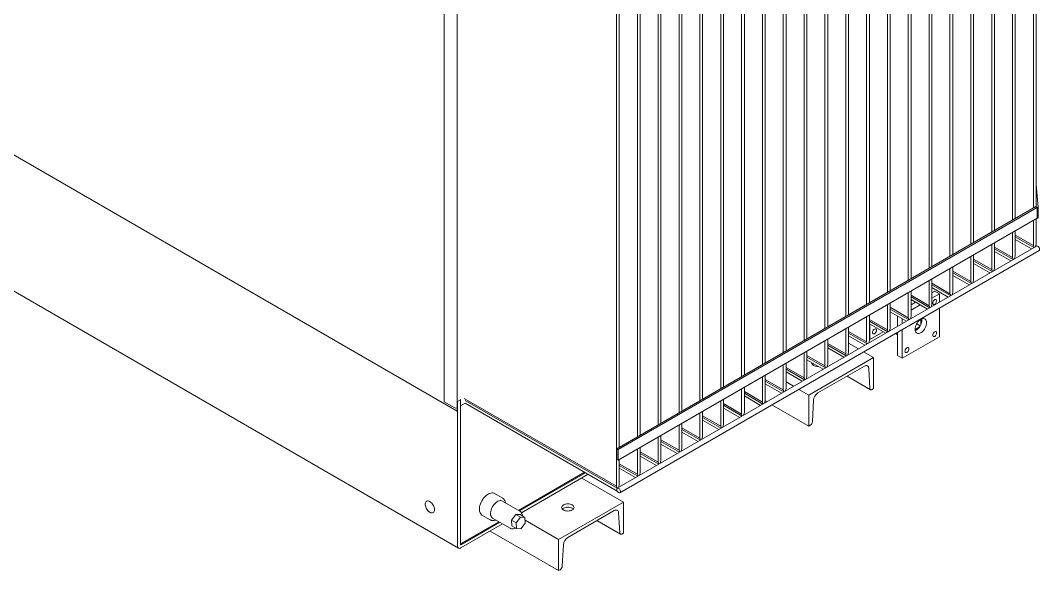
# Model space of a CAD drawing. Header units: millimetres. Extents: x 30710 to 48779, y -19256 to -8564.
# Drawn here: x 39362 to 40918, y -16892 to -16053 of the extents above; entities that cross this region are included whole.
import ezdxf

# ---------------------------------------------------------------- set-up
doc = ezdxf.new("R2010")
doc.units = ezdxf.units.MM
doc.header["$LTSCALE"] = 10
doc.layers.add('粗实线', color=4, linetype='Continuous', lineweight=18)

msp = doc.modelspace()

# ---------------------------------------------------------------- linework, layer by layer
at = {"layer": '粗实线'}
for p, q in [((40908.227, -16339.324), (40908.227, -15492.571)), ((40912.47, -15490.121), (40912.47, -16337.283)), ((40876.408, -16357.693), (40876.408, -15510.94)), ((40880.65, -15508.491), (40880.65, -16355.244)), ((40848.83, -15526.86), (40848.83, -16373.613)), ((40844.588, -16376.062), (40844.588, -15529.309)), ((40812.768, -16394.431), (40812.768, -15547.678)), ((40817.011, -15545.229), (40817.011, -16391.982)), ((40780.948, -16412.801), (40780.948, -15566.047)), ((40785.191, -15563.598), (40785.191, -16410.351)), ((40749.128, -16431.17), (40749.128, -15584.417)), ((40753.371, -15581.967), (40753.371, -16428.721)), ((40717.308, -16449.539), (40717.308, -15602.786)), ((40721.551, -15600.336), (40721.551, -16447.09)), ((40685.489, -16467.908), (40685.489, -15621.155)), ((40689.731, -15618.706), (40689.731, -16465.459)), ((40657.912, -15637.075), (40657.912, -16483.828)), ((40653.669, -16486.277), (40653.669, -15639.524)), ((40028.586, -16649.121), (40028.586, -15665.189)), ((40621.849, -16504.646), (40621.849, -15657.893)), ((40626.092, -15655.444), (40626.092, -16502.197)), ((40008.788, -15672.988), (40008.788, -16635.037)), ((40590.029, -16523.016), (40590.029, -15676.262)), ((40594.272, -15673.813), (40594.272, -16520.566)), ((40558.209, -16541.385), (40558.209, -15694.632)), ((40562.452, -15692.182), (40562.452, -16538.936)), ((40526.39, -16559.754), (40526.39, -15713.001)), ((40530.632, -15710.552), (40530.632, -16557.305)), ((40498.813, -15728.921), (40498.813, -16575.674)), ((40494.57, -16578.123), (40494.57, -15731.37)), ((40462.75, -16596.492), (40462.75, -15749.739)), ((40466.993, -15747.29), (40466.993, -16594.043)), ((40430.93, -16614.862), (40430.93, -15768.108)), ((40435.173, -15765.659), (40435.173, -16612.412)), ((40399.11, -16633.231), (40399.11, -15786.478)), ((40403.353, -15784.028), (40403.353, -16630.782)), ((40271.831, -16763.91), (40271.831, -15800.303)), ((40367.291, -16651.6), (40367.291, -15804.847)), ((40371.533, -15802.397), (40371.533, -16649.151)), ((40335.471, -16669.969), (40335.471, -15823.216)), ((40339.713, -15820.767), (40339.713, -16667.52)), ((40307.894, -15839.136), (40307.894, -16685.889)), ((40303.651, -16688.338), (40303.651, -15841.585)), ((38670.941, -15865.369), (40028.586, -16649.121)), ((40276.074, -15857.505), (40276.074, -16704.258)), ((40912.47, -16303.522), (40915.736, -16338.256)), ((40912.116, -16337.079), (40272.185, -16706.503)), ((40914.238, -16338.303), (40912.116, -16337.079)), ((40912.47, -16335.479), (40912.74, -16338.35)), ((40914.238, -16338.303), (40274.306, -16707.728)), ((40915.736, -16338.256), (40912.74, -16338.35)), ((40914.238, -16354.634), (40914.238, -16338.303)), ((40915.736, -16354.587), (40915.736, -16338.256)), ((40274.306, -16724.059), (40914.238, -16354.634)), ((40908.227, -16396.526), (40908.227, -16358.104)), ((40912.47, -16355.655), (40912.47, -16394.077)), ((40914.238, -16354.634), (40915.736, -16354.587)), ((40876.408, -16414.895), (40876.408, -16376.473)), ((40880.65, -16374.024), (40880.65, -16412.446)), ((40908.227, -16396.526), (40880.65, -16380.606)), ((40909.035, -16399.561), (40880.65, -16383.175)), ((40912.945, -16397.304), (40273.013, -16766.729)), ((40844.588, -16433.265), (40844.588, -16394.842)), ((40848.83, -16392.393), (40848.83, -16430.815)), ((40876.408, -16414.895), (40848.83, -16398.975)), ((40905.499, -16401.603), (40880.65, -16387.258)), ((40909.331, -16399.391), (40908.227, -16396.526)), ((40912.47, -16394.077), (40911.366, -16398.216)), ((40277.013, -16773.657), (40916.945, -16404.233)), ((40812.768, -16451.634), (40812.768, -16413.211)), ((40817.011, -16410.762), (40817.011, -16449.185)), ((40877.216, -16417.931), (40848.83, -16401.544)), ((40873.68, -16419.972), (40848.83, -16405.627)), ((40877.511, -16417.76), (40876.408, -16414.895)), ((40880.65, -16412.446), (40879.546, -16416.585)), ((40785.191, -16429.131), (40785.191, -16467.554)), ((40844.588, -16433.265), (40817.011, -16417.345)), ((40845.396, -16436.3), (40817.011, -16419.913)), ((40841.86, -16438.341), (40817.011, -16423.996)), ((40848.83, -16430.815), (40847.727, -16434.954)), ((40780.948, -16470.003), (40780.948, -16431.581)), ((40812.768, -16451.634), (40785.191, -16435.714)), ((40813.576, -16454.669), (40785.191, -16438.282)), ((40810.04, -16456.71), (40785.191, -16442.365)), ((40845.691, -16436.129), (40844.588, -16433.265)), ((39334.299, -16456.212), (40030.689, -16858.23)), ((40749.128, -16488.372), (40749.128, -16449.95)), ((40753.371, -16447.501), (40753.371, -16485.923)), ((40780.948, -16470.003), (40753.371, -16454.083)), ((40781.756, -16473.038), (40753.371, -16456.652)), ((40778.22, -16475.079), (40753.371, -16460.734)), ((40813.872, -16454.498), (40812.768, -16451.634)), ((40817.011, -16449.185), (40815.907, -16453.323)), ((40717.308, -16506.741), (40717.308, -16468.319)), ((40721.551, -16465.87), (40721.551, -16504.292)), ((40749.128, -16488.372), (40721.551, -16472.452)), ((40749.936, -16491.407), (40721.551, -16475.021)), ((40757.614, -16466.309), (40753.371, -16468.758)), ((40764.685, -16470.391), (40753.371, -16476.922)), ((40764.685, -16470.391), (40757.614, -16466.309)), ((40764.685, -16482.893), (40764.685, -16470.391)), ((40782.052, -16472.867), (40780.948, -16470.003)), ((40785.191, -16467.554), (40784.087, -16471.693)), ((40685.489, -16525.111), (40685.489, -16486.688)), ((40689.731, -16484.239), (40689.731, -16522.661)), ((40717.308, -16506.741), (40689.731, -16490.821)), ((40718.117, -16509.776), (40689.731, -16493.39)), ((40746.4, -16493.449), (40721.551, -16479.104)), ((40728.501, -16483.116), (40721.551, -16487.128)), ((40735.572, -16487.198), (40721.551, -16495.292)), ((40750.232, -16491.237), (40749.128, -16488.372)), ((40753.371, -16485.923), (40752.267, -16490.062)), ((40764.685, -16535.714), (40764.685, -16492.131)), ((40653.669, -16543.48), (40653.669, -16505.057)), ((40657.912, -16502.608), (40657.912, -16541.03)), ((40714.581, -16511.818), (40689.731, -16497.473)), ((40701.045, -16504.004), (40701.045, -16519.632)), ((40708.116, -16508.086), (40708.116, -16515.55)), ((40718.412, -16509.606), (40717.308, -16506.741)), ((40721.551, -16504.292), (40720.447, -16508.431)), ((40621.849, -16561.849), (40621.849, -16523.427)), ((40626.092, -16520.977), (40626.092, -16559.4)), ((40685.489, -16525.111), (40657.912, -16509.191)), ((40686.297, -16528.146), (40657.912, -16511.759)), ((40682.761, -16530.187), (40657.912, -16515.842)), ((40658.619, -16516.25), (40658.619, -16539.796)), ((40689.731, -16522.661), (40688.628, -16526.8)), ((40734.633, -16520.403), (40727.562, -16524.485)), ((40735.579, -16518.908), (40730.149, -16515.774)), ((40736.4, -16509.174), (40736.4, -16517.341)), ((40594.272, -16539.346), (40594.272, -16577.769)), ((40653.669, -16543.48), (40626.092, -16527.56)), ((40654.477, -16546.515), (40626.092, -16530.128)), ((40650.941, -16548.556), (40626.092, -16534.211)), ((40658.619, -16539.796), (40657.912, -16539.388)), ((40658.619, -16539.796), (40679.013, -16528.023)), ((40686.592, -16527.975), (40685.489, -16525.111)), ((40688.939, -16525.632), (40689.795, -16526.126)), ((40697.796, -16530.745), (40701.045, -16532.62)), ((40701.045, -16528.869), (40701.045, -16564.289)), ((40708.116, -16524.787), (40708.116, -16568.371)), ((40708.116, -16568.371), (40764.685, -16535.714)), ((40590.029, -16580.218), (40590.029, -16541.796)), ((40621.849, -16561.849), (40594.272, -16545.929)), ((40622.657, -16564.884), (40594.272, -16548.498)), ((40619.121, -16566.925), (40594.272, -16552.58)), ((40641.152, -16554.207), (40626.092, -16545.513)), ((40654.773, -16546.344), (40653.669, -16543.48)), ((40657.912, -16541.03), (40656.808, -16545.169)), ((40558.209, -16598.587), (40558.209, -16560.165)), ((40562.452, -16557.716), (40562.452, -16596.138)), ((40590.029, -16580.218), (40562.452, -16564.298)), ((40590.837, -16583.253), (40562.452, -16566.867)), ((40587.301, -16585.295), (40562.452, -16570.949)), ((40664.275, -16567.556), (40565.281, -16624.704)), ((40622.953, -16564.713), (40621.849, -16561.849)), ((40626.092, -16559.4), (40624.988, -16563.538)), ((40664.275, -16567.556), (40649.153, -16558.826)), ((40664.275, -16614.915), (40664.275, -16567.556)), ((40708.116, -16568.371), (40701.045, -16564.289)), ((40526.39, -16616.956), (40526.39, -16578.534)), ((40530.632, -16576.085), (40530.632, -16614.507)), ((40558.209, -16598.587), (40530.632, -16582.667)), ((40559.018, -16601.622), (40530.632, -16585.236)), ((40579.325, -16621.496), (40650.231, -16580.563)), ((40591.133, -16583.083), (40590.029, -16580.218)), ((40594.272, -16577.769), (40593.168, -16581.908)), ((40656.935, -16583.966), (40658.643, -16614.53)), ((40494.57, -16635.326), (40494.57, -16596.903)), ((40498.813, -16594.454), (40498.813, -16632.876)), ((40526.39, -16616.956), (40498.813, -16601.036)), ((40555.481, -16603.664), (40530.632, -16589.319)), ((40559.313, -16601.452), (40558.209, -16598.587)), ((40562.452, -16596.138), (40561.348, -16600.277)), ((40623.828, -16595.805), (40659.62, -16616.467)), ((40462.75, -16653.695), (40462.75, -16615.272)), ((40466.993, -16612.823), (40466.993, -16651.246)), ((40527.198, -16619.992), (40498.813, -16603.605)), ((40523.662, -16622.033), (40498.813, -16607.688)), ((40527.493, -16619.821), (40526.39, -16616.956)), ((40530.632, -16614.507), (40529.529, -16618.646)), ((40542.157, -16611.356), (40530.632, -16604.702)), ((40565.281, -16624.704), (40550.158, -16615.974)), ((40661.995, -16616.232), (40664.275, -16614.915)), ((40029.294, -16634.464), (40033.536, -16632.015)), ((40033.536, -16632.015), (40032.971, -16631.689)), ((40033.536, -16852.696), (40033.536, -16632.015)), ((40271.831, -16763.91), (40039.335, -16629.692)), ((40272.699, -16766.979), (40040.607, -16632.996)), ((40435.173, -16631.192), (40435.173, -16669.615)), ((40494.57, -16635.326), (40466.993, -16619.406)), ((40495.378, -16638.361), (40466.993, -16621.974)), ((40491.842, -16640.402), (40466.993, -16626.057)), ((40498.813, -16632.876), (40497.709, -16637.015)), ((40565.281, -16624.704), (40565.281, -16672.064)), ((40570.913, -16665.175), (40572.621, -16632.639)), ((40008.788, -16635.037), (40024.768, -16644.263)), ((40028.586, -16649.121), (40029.294, -16648.713)), ((40029.294, -16855.145), (40029.294, -16634.464)), ((40040.607, -16637.078), (40033.536, -16641.161)), ((40272.926, -16771.193), (40040.607, -16637.078)), ((40430.93, -16672.064), (40430.93, -16633.642)), ((40462.75, -16653.695), (40435.173, -16637.775)), ((40463.558, -16656.73), (40435.173, -16640.343)), ((40460.022, -16658.771), (40435.173, -16644.426)), ((40495.674, -16638.19), (40494.57, -16635.326)), ((40501.139, -16635.035), (40498.624, -16633.584)), ((40565.281, -16672.064), (40509.139, -16639.654)), ((40399.11, -16690.433), (40399.11, -16652.011)), ((40403.353, -16649.562), (40403.353, -16687.984)), ((40430.93, -16672.064), (40403.353, -16656.144)), ((40431.738, -16675.099), (40403.353, -16658.713)), ((40428.202, -16677.14), (40403.353, -16662.795)), ((40463.854, -16656.559), (40462.75, -16653.695)), ((40466.993, -16651.246), (40465.889, -16655.384)), ((40367.291, -16708.802), (40367.291, -16670.38)), ((40371.533, -16667.931), (40371.533, -16706.353)), ((40399.11, -16690.433), (40371.533, -16674.513)), ((40399.919, -16693.468), (40371.533, -16677.082)), ((40432.034, -16674.928), (40430.93, -16672.064)), ((40435.173, -16669.615), (40434.069, -16673.754)), ((40565.281, -16672.064), (40567.561, -16670.747)), ((40335.471, -16727.172), (40335.471, -16688.749)), ((40339.713, -16686.3), (40339.713, -16724.722)), ((40367.291, -16708.802), (40339.713, -16692.882)), ((40368.099, -16711.837), (40339.713, -16695.451)), ((40396.382, -16695.51), (40371.533, -16681.165)), ((40400.214, -16693.298), (40399.11, -16690.433)), ((40403.353, -16687.984), (40402.249, -16692.123)), ((40274.306, -16707.728), (40272.185, -16706.503)), ((40272.185, -16706.503), (40272.185, -16722.834)), ((40274.306, -16707.728), (40274.306, -16724.059)), ((40303.651, -16745.541), (40303.651, -16707.118)), ((40307.894, -16704.669), (40307.894, -16743.091)), ((40335.471, -16727.172), (40307.894, -16711.252)), ((40364.563, -16713.879), (40339.713, -16699.534)), ((40368.394, -16711.667), (40367.291, -16708.802)), ((40371.533, -16706.353), (40370.43, -16710.492)), ((40274.306, -16724.059), (40272.185, -16722.834)), ((40276.074, -16723.038), (40276.074, -16761.461)), ((40336.279, -16730.207), (40307.894, -16713.82)), ((40332.743, -16732.248), (40307.894, -16717.903)), ((40339.713, -16724.722), (40338.61, -16728.861)), ((40122.082, -16800.549), (40222.929, -16742.331)), ((40303.651, -16745.541), (40276.074, -16729.621)), ((40304.459, -16748.576), (40276.074, -16732.189)), ((40300.923, -16750.617), (40276.074, -16736.272)), ((40336.575, -16730.036), (40335.471, -16727.172)), ((40123.496, -16801.365), (40224.343, -16743.147)), ((40126.836, -16804.336), (40228.587, -16745.597)), ((40282.438, -16787.986), (40218.798, -16751.248)), ((40304.755, -16748.405), (40303.651, -16745.541)), ((40307.894, -16743.091), (40306.79, -16747.23)), ((40272.936, -16766.777), (40271.831, -16763.91)), ((40276.074, -16761.461), (40274.97, -16765.599)), ((40098.19, -16782.138), (40085.462, -16774.79)), ((40124.474, -16801.93), (40097.604, -16786.418)), ((40282.438, -16787.986), (40183.443, -16845.134)), ((40282.438, -16835.345), (40282.438, -16787.986)), ((40124.474, -16801.93), (40124.591, -16801.999)), ((40197.488, -16841.926), (40268.393, -16800.993)), ((40275.098, -16804.396), (40276.805, -16834.96)), ((40033.536, -16851.665), (40092.079, -16817.869)), ((40034.057, -16852.997), (40093.493, -16818.685)), ((40066.463, -16807.7), (40079.191, -16815.047)), ((40079.364, -16815.144), (40079.191, -16815.047)), ((40082.605, -16812.4), (40109.475, -16827.911)), ((40118.047, -16806.986), (40111.507, -16815.577)), ((40118.578, -16819.659), (40111.507, -16815.577)), ((40111.507, -16815.577), (40111.849, -16824.329)), ((40125.118, -16811.068), (40118.047, -16806.986)), ((40124.929, -16807.146), (40118.047, -16806.986)), ((40125.118, -16811.068), (40118.578, -16819.659)), ((40118.578, -16819.659), (40118.92, -16828.411)), ((40132, -16811.228), (40124.929, -16807.146)), ((40132, -16811.228), (40125.118, -16811.068)), ((40125.802, -16828.57), (40132.342, -16819.979)), ((40132.342, -16819.979), (40132, -16811.228)), ((40183.443, -16845.134), (40132.168, -16815.534)), ((40241.991, -16816.235), (40277.783, -16836.897)), ((40034.057, -16857.896), (40097.737, -16821.135)), ((40183.443, -16892.494), (40078.784, -16832.076)), ((40118.92, -16828.411), (40111.849, -16824.329)), ((40118.92, -16828.411), (40125.802, -16828.57)), ((40280.157, -16836.662), (40282.438, -16835.345)), ((40183.443, -16845.134), (40183.443, -16892.494)), ((40189.076, -16885.605), (40190.783, -16853.069)), ((40183.443, -16892.494), (40185.723, -16891.177))]:
    msp.add_line(p, q, dxfattribs=at)
for points in [[(40916.945, -16404.233), (40917.156, -16404.082), (40917.578, -16403.482), (40917.765, -16402.641), (40917.702, -16401.634), (40917.394, -16400.55), (40916.869, -16399.485), (40916.172, -16398.534), (40915.366, -16397.782), (40914.523, -16397.296), (40913.718, -16397.117), (40913.021, -16397.264), (40912.945, -16397.304)], [(40754.645, -16484.31), (40754.792, -16483.152), (40755.219, -16481.939), (40755.884, -16480.787), (40756.722, -16479.811), (40757.65, -16479.105), (40758.579, -16478.738), (40759.417, -16478.748), (40760.082, -16479.132), (40760.508, -16479.853), (40760.656, -16480.84)], [(40760.656, -16480.84), (40760.508, -16481.997), (40760.082, -16483.211), (40759.417, -16484.363), (40758.579, -16485.339), (40757.65, -16486.045), (40756.722, -16486.411), (40755.884, -16486.402), (40755.219, -16486.018), (40754.792, -16485.297), (40754.645, -16484.31)], [(40745.239, -16514.278), (40745.105, -16512.584), (40744.706, -16511.095), (40744.055, -16509.859), (40743.171, -16508.911), (40742.082, -16508.282), (40740.82, -16507.99), (40739.423, -16508.045), (40737.935, -16508.443), (40736.4, -16509.174), (40734.866, -16510.215), (40733.377, -16511.535), (40731.981, -16513.093), (40730.719, -16514.842), (40729.629, -16516.729), (40728.746, -16518.697), (40728.095, -16520.685), (40727.696, -16522.634), (40727.562, -16524.484)], [(40738.168, -16510.196), (40738.034, -16508.502), (40738.019, -16508.413)], [(40662.648, -16529.348), (40662.795, -16528.19), (40663.222, -16526.977), (40663.886, -16525.825), (40664.724, -16524.848), (40665.653, -16524.142), (40666.582, -16523.776), (40667.419, -16523.786), (40668.084, -16524.169), (40668.511, -16524.89), (40668.658, -16525.878)], [(40727.562, -16524.484), (40727.696, -16526.178), (40728.095, -16527.667), (40728.746, -16528.903), (40729.629, -16529.851), (40730.719, -16530.48), (40731.981, -16530.772), (40733.377, -16530.717), (40734.866, -16530.319), (40736.4, -16529.588), (40737.935, -16528.547), (40739.423, -16527.227), (40740.82, -16525.669), (40742.082, -16523.92), (40743.171, -16522.033), (40744.055, -16520.065), (40744.706, -16518.077), (40745.105, -16516.128), (40745.239, -16514.278)], [(40727.711, -16526.267), (40727.794, -16526.237), (40729.329, -16525.506), (40730.864, -16524.465), (40732.352, -16523.145), (40733.749, -16521.587), (40735.011, -16519.838), (40736.1, -16517.951), (40736.984, -16515.983), (40737.635, -16513.995), (40738.034, -16512.046), (40738.168, -16510.196)], [(40668.658, -16525.878), (40668.511, -16527.035), (40668.084, -16528.249), (40667.419, -16529.401), (40666.582, -16530.377), (40665.653, -16531.083), (40664.724, -16531.449), (40663.886, -16531.44), (40663.222, -16531.056), (40662.795, -16530.335), (40662.648, -16529.348)], [(40754.645, -16533.387), (40754.792, -16532.23), (40755.219, -16531.016), (40755.884, -16529.865), (40756.722, -16528.888), (40757.65, -16528.182), (40758.579, -16527.816), (40759.417, -16527.825), (40760.082, -16528.209), (40760.508, -16528.93), (40760.656, -16529.917)], [(40760.656, -16529.917), (40760.508, -16531.075), (40760.082, -16532.289), (40759.417, -16533.44), (40758.579, -16534.417), (40757.65, -16535.123), (40756.722, -16535.489), (40755.884, -16535.48), (40755.219, -16535.096), (40754.792, -16534.375), (40754.645, -16533.387)], [(40712.145, -16557.922), (40712.292, -16556.765), (40712.719, -16555.551), (40713.384, -16554.399), (40714.222, -16553.423), (40715.15, -16552.717), (40716.079, -16552.35), (40716.917, -16552.36), (40717.582, -16552.744), (40718.008, -16553.465), (40718.156, -16554.452)], [(40718.156, -16554.452), (40718.008, -16555.609), (40717.582, -16556.823), (40716.917, -16557.975), (40716.079, -16558.951), (40715.15, -16559.657), (40714.222, -16560.024), (40713.384, -16560.014), (40712.719, -16559.63), (40712.292, -16558.909), (40712.145, -16557.922)], [(40569.953, -16575.28), (40569.923, -16575.72), (40570.105, -16576.79), (40570.646, -16577.818), (40571.524, -16578.767), (40572.705, -16579.598), (40574.145, -16580.28), (40575.787, -16580.787), (40577.569, -16581.099), (40579.423, -16581.204), (40580.185, -16581.186)], [(40572.705, -16576.741), (40571.524, -16577.572), (40570.923, -16578.169)], [(40650.231, -16580.563), (40651.49, -16579.973), (40652.704, -16579.68), (40653.831, -16579.693), (40654.83, -16580.011), (40655.666, -16580.624), (40656.31, -16581.51), (40656.738, -16582.637), (40656.935, -16583.966)], [(40275.013, -16773.459), (40275.847, -16773.796), (40276.607, -16773.812), (40277.225, -16773.506), (40277.646, -16772.907), (40277.834, -16772.066), (40277.771, -16771.058), (40277.463, -16769.974), (40276.937, -16768.91), (40276.24, -16767.959), (40275.435, -16767.207), (40274.592, -16766.72), (40273.786, -16766.542), (40273.089, -16766.688), (40272.564, -16767.146), (40272.256, -16767.875), (40272.193, -16768.809), (40272.38, -16769.867), (40272.802, -16770.953), (40273.42, -16771.972), (40274.18, -16772.833), (40275.013, -16773.459)], [(39993.938, -16799.409), (39993.81, -16797.79), (39993.432, -16796.082), (39992.816, -16794.346), (39991.985, -16792.646), (39990.969, -16791.043), (39989.805, -16789.595), (39988.534, -16788.354), (39987.204, -16787.365), (39985.861, -16786.664), (39984.554, -16786.275), (39983.332, -16786.214), (39982.237, -16786.483), (39981.309, -16787.071), (39980.582, -16787.957), (39980.083, -16789.11), (39979.828, -16790.487), (39979.828, -16792.04), (39980.083, -16793.711), (39980.582, -16795.44), (39981.309, -16797.166), (39982.237, -16798.825), (39983.332, -16800.357), (39984.554, -16801.708), (39985.861, -16802.828), (39987.204, -16803.677), (39988.534, -16804.225), (39989.805, -16804.45), (39990.969, -16804.346), (39991.985, -16803.916), (39992.816, -16803.175), (39993.432, -16802.151), (39993.81, -16800.88), (39993.938, -16799.409)], [(39981.938, -16786.626), (39981.38, -16787.03), (39980.653, -16787.916), (39980.153, -16789.069), (39979.899, -16790.446), (39979.899, -16791.999), (39980.153, -16793.67), (39980.653, -16795.399), (39981.38, -16797.125), (39982.307, -16798.784), (39983.402, -16800.317), (39984.625, -16801.667), (39985.932, -16802.787), (39987.274, -16803.636), (39988.605, -16804.184), (39989.875, -16804.409), (39991.04, -16804.305), (39991.937, -16803.947)], [(40062.541, -16799.677), (40062.585, -16797.534), (40062.879, -16795.275), (40063.416, -16792.94), (40064.187, -16790.574), (40065.178, -16788.22), (40066.369, -16785.922), (40067.739, -16783.724), (40069.262, -16781.666), (40070.91, -16779.786), (40072.652, -16778.12), (40074.456, -16776.698), (40076.288, -16775.547), (40078.114, -16774.689), (40079.9, -16774.139), (40081.612, -16773.908), (40083.219, -16773.999), (40084.691, -16774.412), (40085.462, -16774.79)], [(40079.508, -16806.066), (40079.561, -16804.161), (40079.861, -16802.145), (40080.401, -16800.065), (40081.169, -16797.969), (40082.146, -16795.907), (40083.309, -16793.928), (40084.632, -16792.076), (40086.083, -16790.397), (40087.629, -16788.929), (40089.232, -16787.706), (40090.856, -16786.758), (40092.462, -16786.106), (40094.013, -16785.766), (40095.472, -16785.746), (40096.806, -16786.046), (40097.604, -16786.418)], [(40204.303, -16792.272), (40202.863, -16791.59), (40201.221, -16791.083), (40199.438, -16790.771), (40197.585, -16790.666), (40195.732, -16790.771), (40193.95, -16791.083), (40192.307, -16791.59), (40190.867, -16792.272), (40189.686, -16793.103), (40188.808, -16794.051), (40188.268, -16795.08), (40188.085, -16796.15), (40188.268, -16797.22), (40188.808, -16798.249), (40189.686, -16799.197), (40190.867, -16800.028), (40192.307, -16800.71), (40193.95, -16801.217), (40195.732, -16801.529), (40197.585, -16801.634), (40199.438, -16801.529), (40201.221, -16801.217), (40202.863, -16800.71), (40204.303, -16800.028), (40205.484, -16799.197), (40206.362, -16798.249), (40206.902, -16797.22), (40207.085, -16796.15), (40206.902, -16795.08), (40206.362, -16794.051), (40205.484, -16793.103), (40204.303, -16792.272)], [(40190.867, -16797.171), (40189.686, -16798.002), (40189.085, -16798.6)], [(40206.085, -16798.6), (40205.484, -16798.002), (40204.303, -16797.171), (40202.863, -16796.489), (40201.221, -16795.982), (40199.438, -16795.67), (40197.585, -16795.565), (40195.732, -16795.67), (40193.95, -16795.982), (40192.307, -16796.489), (40190.867, -16797.171)], [(40268.393, -16800.993), (40269.652, -16800.404), (40270.867, -16800.11), (40271.993, -16800.123), (40272.993, -16800.441), (40273.829, -16801.054), (40274.472, -16801.94), (40274.9, -16803.067), (40275.098, -16804.396)]]:
    msp.add_lwpolyline(points, dxfattribs=at)
for centre, radius, start, end in [((40660.682, -16614.665), 2.044, 176.212676, 309.966645), ((40587.29, -16633.876), 14.721, 122.754834, 175.179806), ((40026.472, -16640.951), 3.725, 242.773568, 294.465818), ((40563.579, -16664.557), 7.361, 302.754834, 355.179806), ((40071.661, -16800.188), 9.134, 176.789784, 235.321292), ((40086.857, -16806.397), 7.356, 177.419142, 234.691934), ((40278.844, -16835.095), 2.044, 176.212676, 309.966645), ((40205.453, -16854.306), 14.721, 122.754834, 175.179806), ((40032.198, -16855.617), 2.942, 170.785963, 309.203285), ((40033.854, -16852.748), 0.322, 170.785963, 309.203285), ((40181.741, -16884.987), 7.361, 302.754834, 355.179806)]:
    msp.add_arc(centre, radius, start, end, dxfattribs=at)
for points, knots in [([(40102.503, -16789.246), (40102.453, -16788.883), (40102.313, -16787.861), (40101.801, -16786.36), (40100.997, -16784.77), (40099.94, -16783.461), (40099.015, -16782.606), (40098.403, -16782.291), (40098.267, -16782.221)], [0, 0, 0, 0, 1.00158497, 2.81221454, 4.59754225, 6.33827946, 8.02749431, 8.51075322, 8.51075322, 8.51075322, 8.51075322]), ([(40128.142, -16809), (40128.143, -16808.935), (40128.153, -16808.231), (40127.931, -16806.994), (40127.447, -16805.344), (40126.672, -16803.923), (40125.731, -16802.783), (40124.961, -16802.268), (40124.611, -16802.034)], [0, 0, 0, 0, 0.17224085, 1.86774343, 3.55758093, 5.215582, 6.81592287, 8.14678585, 8.14678585, 8.14678585, 8.14678585]), ([(40079.418, -16815.13), (40079.693, -16815.282), (40080.422, -16815.684), (40081.758, -16816.018), (40083.367, -16816.164), (40085.058, -16815.994), (40086.45, -16815.681), (40087.272, -16815.331), (40087.508, -16815.23)], [0, 0, 0, 0, 0.99241827, 2.62906202, 4.27666823, 5.95865261, 7.68451887, 8.3817294, 8.3817294, 8.3817294, 8.3817294]), ([(40109.544, -16827.907), (40109.689, -16828.001), (40110.23, -16828.35), (40111.322, -16828.663), (40112.758, -16828.837), (40114.274, -16828.714), (40115.839, -16828.282), (40116.909, -16827.882), (40117.439, -16827.561), (40117.443, -16827.558)], [0, 0, 0, 0, 0.54647254, 2.03868929, 3.53150005, 5.05701425, 6.63329543, 8.2576117, 8.27093949, 8.27093949, 8.27093949, 8.27093949])]:
    msp.add_open_spline(points, degree=3, knots=knots, dxfattribs=at)

doc.saveas('drawing.dxf')
